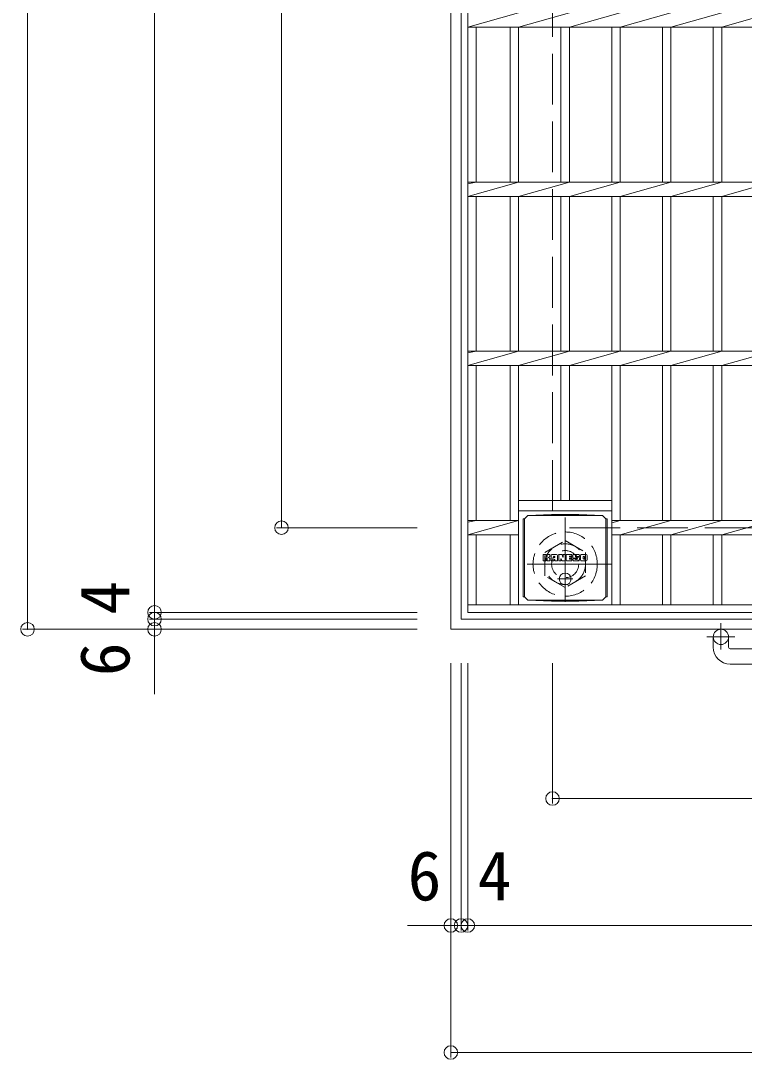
# Model space of a CAD drawing. Units: millimetres at full size, sheet at 1:10; some dimension numbers follow another scale. Extents: x -1770 to 2437, y -1938 to 1595.
# Drawn here: x -1422 to -995, y 211 to 824 of the extents above; entities that cross this region are included whole.
import ezdxf
from ezdxf.enums import TextEntityAlignment as Align

# ---------------------------------------------------------------- set-up
doc = ezdxf.new("R2010")
doc.units = ezdxf.units.MM
doc.header["$LTSCALE"] = 10
doc.header["$PDMODE"] = 32
doc.header["$PDSIZE"] = 8
for name, pattern in [('CHAIN1', [8, 5, -1, 1, -1]), ('DASHED1', [1.8, 1.2, -0.6]), ('DASHED3', [4, 3, -1])]:
    doc.linetypes.add(name, pattern=pattern)
for name, color, linetype, lineweight in [('C-1', 2, 'Continuous', 9), ('C-2', 3, 'Continuous', 9), ('C-4', 7, 'Continuous', 9), ('C-9', 2, 'Continuous', 9), ('C-F', 7, 'Continuous', 9)]:
    doc.layers.add(name, color=color, linetype=linetype, lineweight=lineweight)
doc.styles.add('ＭＳ ゴシック', font='')
doc.styles.get('ＭＳ ゴシック').set_extended_font_data('MS Gothic')

msp = doc.modelspace()

# ---------------------------------------------------------------- linework, layer by layer
at = {"layer": 'C-1'}
for p, q in [((-1168.19, 1384.72), (-1168.19, 464.72)), ((-1162.19, 1378.72), (-1162.19, 470.72)), ((-254.19, 470.72), (-1162.19, 470.72)), ((-248.19, 464.72), (-1168.19, 464.72)), ((-1013.19, 454.12), (-1013.19, 460.22)), ((-1004.19, 454.12), (-1004.19, 460.22)), ((-1003.19, 453.12), (-913.19, 453.12)), ((-913.19, 444.12), (-1003.19, 444.12))]:
    msp.add_line(p, q, dxfattribs=at)
at = {"layer": 'C-1', "linetype": 'DASHED3'}
for p in [(-1108.19, 1324.72), (-308.19, 524.72)]:
    msp.add_line(p, (-1108.19, 524.72), dxfattribs=at)
at = {"layer": 'C-1', "linetype": 'CHAIN1'}
for p, q in [((-1100.69, 530.86), (-1100.69, 475.58)), ((-1073.06, 503.22), (-1128.33, 503.22)), ((-1008.69, 468.33), (-1008.69, 452.73)), ((-1000.53, 460.22), (-1016.94, 460.22))]:
    msp.add_line(p, q, dxfattribs=at)
at = {"layer": 'C-1', "linetype": 'DASHED1'}
msp.add_lwpolyline([(-1112.69, 496.29), (-1112.69, 510.15), (-1100.69, 517.08), (-1088.69, 510.15), (-1088.69, 496.29), (-1100.69, 489.36)], close=True, dxfattribs=at)
for radius in [19, 12, 8]:
    msp.add_circle((-1100.69, 503.22), radius, dxfattribs=at)
at = {"layer": 'C-1'}
msp.add_circle((-1008.69, 460.22), 4.5, dxfattribs=at)
for radius in [10, 1]:
    msp.add_arc((-1003.19, 454.12), radius, 180, 270, dxfattribs=at)
at = {"layer": 'C-2'}
for p, q in [((-1158.19, 1374.72), (-1158.19, 474.72)), ((-1128.19, 828.96), (-1158.19, 820.48)), ((-1098.19, 828.96), (-1128.19, 820.48)), ((-1068.19, 828.96), (-1098.19, 820.48)), ((-1038.19, 828.96), (-1068.19, 820.48)), ((-1008.19, 828.96), (-1038.19, 820.48)), ((-978.19, 828.96), (-1008.19, 820.48)), ((-1158.19, 820.48), (-258.19, 820.48)), ((-1153.19, 728.96), (-1153.19, 820.48)), ((-1133.19, 820.48), (-1133.19, 728.96)), ((-1128.19, 820.48), (-1128.19, 728.96)), ((-1103.19, 820.48), (-1103.19, 728.96)), ((-1098.19, 820.48), (-1098.19, 728.96)), ((-1073.19, 820.48), (-1073.19, 728.96)), ((-1068.19, 820.48), (-1068.19, 728.96)), ((-1043.19, 820.48), (-1043.19, 728.96)), ((-1038.19, 820.48), (-1038.19, 728.96)), ((-1013.19, 820.48), (-1013.19, 728.96)), ((-1008.19, 820.48), (-1008.19, 728.96)), ((-1128.19, 728.96), (-1158.19, 720.48)), ((-1158.19, 728.96), (-258.19, 728.96)), ((-1153.19, 728.96), (-1158.19, 727.96)), ((-1098.19, 728.96), (-1128.19, 720.48)), ((-1068.19, 728.96), (-1098.19, 720.48)), ((-1038.19, 728.96), (-1068.19, 720.48)), ((-1008.19, 728.96), (-1038.19, 720.48)), ((-978.19, 728.96), (-1008.19, 720.48)), ((-1158.19, 720.48), (-258.19, 720.48)), ((-1153.19, 628.96), (-1153.19, 720.48)), ((-1133.19, 720.48), (-1133.19, 628.96)), ((-1128.19, 720.48), (-1128.19, 628.96)), ((-1103.19, 720.48), (-1103.19, 628.96)), ((-1098.19, 720.48), (-1098.19, 628.96)), ((-1073.19, 720.48), (-1073.19, 628.96)), ((-1068.19, 720.48), (-1068.19, 628.96)), ((-1043.19, 720.48), (-1043.19, 628.96)), ((-1038.19, 720.48), (-1038.19, 628.96)), ((-1013.19, 720.48), (-1013.19, 628.96)), ((-1008.19, 720.48), (-1008.19, 628.96)), ((-1128.19, 628.96), (-1158.19, 620.48)), ((-1158.19, 628.96), (-258.19, 628.96)), ((-1153.19, 628.96), (-1158.19, 627.96)), ((-1098.19, 628.96), (-1128.19, 620.48)), ((-1068.19, 628.96), (-1098.19, 620.48)), ((-1038.19, 628.96), (-1068.19, 620.48)), ((-1008.19, 628.96), (-1038.19, 620.48)), ((-978.19, 628.96), (-1008.19, 620.48)), ((-1158.19, 620.48), (-258.19, 620.48)), ((-1153.19, 528.96), (-1153.19, 620.48)), ((-1133.19, 620.48), (-1133.19, 528.96)), ((-1128.19, 620.48), (-1128.19, 479.22)), ((-1103.19, 620.48), (-1103.19, 540.72)), ((-1098.19, 620.48), (-1098.19, 540.72)), ((-1073.19, 620.48), (-1073.19, 479.22)), ((-1068.19, 620.48), (-1068.19, 528.96)), ((-1043.19, 620.48), (-1043.19, 528.96)), ((-1038.19, 620.48), (-1038.19, 528.96)), ((-1013.19, 620.48), (-1013.19, 528.96)), ((-1008.19, 620.48), (-1008.19, 528.96)), ((-1128.19, 540.72), (-1073.19, 540.72)), ((-1128.19, 534.72), (-1073.19, 534.72)), ((-1128.19, 528.96), (-1158.19, 520.48)), ((-1158.19, 528.96), (-1128.19, 528.96)), ((-1153.19, 528.96), (-1158.19, 527.96)), ((-1068.19, 528.96), (-1073.19, 527.55)), ((-1073.19, 528.96), (-348.19, 528.96)), ((-1038.19, 528.96), (-1068.19, 520.48)), ((-1008.19, 528.96), (-1038.19, 520.48)), ((-978.19, 528.96), (-1008.19, 520.48)), ((-1158.19, 520.48), (-1128.19, 520.48)), ((-1153.19, 479.22), (-1153.19, 520.48)), ((-1133.19, 520.48), (-1133.19, 479.22)), ((-1073.19, 520.48), (-348.19, 520.48)), ((-1068.19, 520.48), (-1068.19, 479.22)), ((-1043.19, 520.48), (-1043.19, 479.22)), ((-1038.19, 520.48), (-1038.19, 479.22)), ((-1013.19, 520.48), (-1013.19, 479.22)), ((-1008.19, 520.48), (-1008.19, 479.22)), ((-258.19, 479.22), (-1158.19, 479.22)), ((-258.19, 474.72), (-1158.19, 474.72))]:
    msp.add_line(p, q, dxfattribs=at)
at = {"layer": 'C-4'}
for p, q in [((-1418.19, 464.72), (-1418.19, 1384.72)), ((-1343.19, 1374.72), (-1343.19, 474.72)), ((-1268.19, 524.72), (-1268.19, 1324.72)), ((-1271.19, 524.72), (-1188.19, 524.72)), ((-1346.19, 474.72), (-1188.19, 474.72)), ((-1343.19, 474.72), (-1343.19, 470.72)), ((-1346.19, 470.72), (-1188.19, 470.72)), ((-1343.19, 470.72), (-1343.19, 426.35)), ((-1421.19, 464.72), (-1188.19, 464.72)), ((-1168.19, 211.72), (-1168.19, 444.72)), ((-1162.19, 286.72), (-1162.19, 444.72)), ((-1158.19, 286.72), (-1158.19, 444.72)), ((-1108.19, 361.72), (-1108.19, 444.72)), ((-1108.19, 364.72), (-308.19, 364.72)), ((-1193.74, 289.72), (-1162.19, 289.72)), ((-1162.19, 289.72), (-1158.19, 289.72)), ((-1158.19, 289.72), (-258.19, 289.72)), ((-1168.19, 214.72), (-248.19, 214.72))]:
    msp.add_line(p, q, dxfattribs=at)
for p in [(-1268.19, 524.72), (-1343.19, 474.72), (-1343.19, 470.72), (-1418.19, 464.72), (-1343.19, 464.72), (-1108.19, 364.72), (-1168.19, 289.72), (-1162.19, 289.72), (-1158.19, 289.72), (-1168.19, 214.72)]:
    msp.add_point(p, dxfattribs=at)
at = {"layer": 'C-9'}
for p, q in [((-1125.57, 529.97), (-1124.69, 529.97)), ((-1125.57, 529.97), (-1125.57, 483.97)), ((-1124.69, 529.97), (-1122.69, 531.97)), ((-1124.69, 483.97), (-1124.69, 529.97)), ((-1108.8, 532.6), (-1122.69, 531.97)), ((-1122.69, 531.97), (-1078.69, 531.97)), ((-1108.8, 532.6), (-1092.58, 532.6)), ((-1092.58, 532.6), (-1078.69, 531.97)), ((-1076.69, 529.97), (-1078.69, 531.97)), ((-1075.81, 529.97), (-1076.69, 529.97)), ((-1076.69, 483.97), (-1076.69, 529.97)), ((-1075.81, 529.97), (-1075.81, 483.97)), ((-1125.57, 483.97), (-1124.69, 483.97)), ((-1124.69, 483.97), (-1122.69, 481.97)), ((-1108.8, 481.34), (-1122.69, 481.97)), ((-1122.69, 481.97), (-1078.69, 481.97)), ((-1108.8, 481.34), (-1092.58, 481.34)), ((-1092.58, 481.34), (-1078.69, 481.97)), ((-1076.69, 483.97), (-1078.69, 481.97)), ((-1075.81, 483.97), (-1076.69, 483.97))]:
    msp.add_line(p, q, dxfattribs=at)
at = {"layer": 'C-9', "linetype": 'CHAIN1'}
for p, q in [((-1100.69, 498.16), (-1100.69, 490.78)), ((-1096.2, 494.47), (-1105.19, 494.47))]:
    msp.add_line(p, q, dxfattribs=at)
at = {"layer": 'C-9'}
msp.add_circle((-1100.69, 494.47), 3.5, dxfattribs=at)
at = {"layer": 'C-F'}
for p, q in [((-1113.7, 505.38), (-1113.7, 508.74)), ((-1112.02, 508.9), (-1113.55, 508.9)), ((-1113.55, 505.23), (-1112.02, 505.23)), ((-1111.87, 508.74), (-1111.87, 507.81)), ((-1111.87, 505.38), (-1111.87, 506.47)), ((-1111.37, 505.38), (-1111.37, 506.47)), ((-1111.36, 508.74), (-1111.36, 507.81)), ((-1109.86, 508.9), (-1111.21, 508.9)), ((-1111.21, 505.23), (-1109.86, 505.23)), ((-1109.7, 508.74), (-1109.7, 507.96)), ((-1109.7, 505.38), (-1109.7, 506.31)), ((-1109.04, 505.38), (-1109.04, 508.37)), ((-1107.53, 505.23), (-1108.88, 505.23)), ((-1105.72, 508.9), (-1108.51, 508.9)), ((-1107.37, 507.1), (-1107.37, 507.64)), ((-1107.37, 505.38), (-1107.37, 505.8)), ((-1106.91, 507.05), (-1107.32, 507.05)), ((-1106.86, 507.1), (-1106.86, 507.64)), ((-1106.86, 505.38), (-1106.86, 505.8)), ((-1106.7, 505.23), (-1105.35, 505.23)), ((-1105.2, 505.38), (-1105.2, 508.37)), ((-1104.52, 508.74), (-1104.52, 505.38)), ((-1104.37, 508.9), (-1102.66, 508.9)), ((-1103.36, 505.23), (-1104.37, 505.23)), ((-1103.21, 505.38), (-1103.21, 506.29)), ((-1102.72, 505.34), (-1103.01, 506.32)), ((-1100.7, 505.23), (-1102.57, 505.23)), ((-1102.51, 508.79), (-1102.03, 507.29)), ((-1101.87, 508.74), (-1101.87, 507.32)), ((-1101.72, 508.9), (-1100.7, 508.9)), ((-1100.54, 508.74), (-1100.54, 505.38)), ((-1100.03, 505.38), (-1100.03, 508.74)), ((-1099.87, 508.9), (-1096.85, 508.9)), ((-1099.87, 505.23), (-1096.86, 505.23)), ((-1096.85, 507.9), (-1097.97, 507.9)), ((-1096.85, 507.46), (-1097.97, 507.46)), ((-1096.85, 506.66), (-1097.97, 506.66)), ((-1096.86, 506.23), (-1097.97, 506.23)), ((-1096.71, 505.38), (-1096.71, 506.07)), ((-1096.69, 508.06), (-1096.69, 508.74)), ((-1096.69, 506.82), (-1096.69, 507.31)), ((-1096.19, 506.24), (-1096.19, 505.75)), ((-1096.03, 506.4), (-1094.68, 506.4)), ((-1092.71, 508.9), (-1095.76, 508.9)), ((-1094.18, 506.73), (-1095.76, 506.73)), ((-1092.61, 505.23), (-1095.67, 505.23)), ((-1094.53, 507.55), (-1094.53, 507.97)), ((-1094.52, 506.24), (-1094.52, 506.13)), ((-1094.37, 507.4), (-1092.61, 507.4)), ((-1094.02, 506.57), (-1094.02, 506.13)), ((-1094.01, 507.87), (-1094.01, 507.97)), ((-1093.86, 507.72), (-1092.19, 507.72)), ((-1092.19, 508.37), (-1092.19, 507.72)), ((-1091.68, 505.75), (-1091.68, 508.37)), ((-1088.21, 508.9), (-1091.15, 508.9)), ((-1088.21, 505.23), (-1091.15, 505.23)), ((-1090, 506.55), (-1090, 507.57)), ((-1089.36, 506.55), (-1089.36, 507.57)), ((-1087.68, 508.37), (-1087.68, 505.75))]:
    msp.add_line(p, q, dxfattribs=at)
for centre, radius, start, end in [((-1113.55, 508.74), 0.157, 90, 180), ((-1113.55, 505.38), 0.157, 180, 270), ((-1112.02, 508.74), 0.157, 0, 90), ((-1112.02, 505.38), 0.157, 270, 0), ((-1111.62, 506.47), 0.249, 0, 180), ((-1111.61, 507.81), 0.251, 180, 0), ((-1111.21, 508.74), 0.157, 90, 180), ((-1111.21, 505.38), 0.157, 180, 270), ((-1110.78, 507.14), 0.088, 97.33171, 266.57183), ((-1111.08, 509.47), 2.27, 277.33171, 299.42073), ((-1110.88, 505.41), 1.64, 53.71985, 86.57183), ((-1110.22, 507.96), 0.524, 299.42073, 0), ((-1110.22, 506.31), 0.524, 0, 53.71985), ((-1109.86, 508.74), 0.157, 0, 90), ((-1109.86, 505.38), 0.157, 270, 0), ((-1108.88, 505.38), 0.157, 180, 270), ((-1108.51, 508.37), 0.524, 90, 180), ((-1107.53, 505.38), 0.157, 270, 0), ((-1107.12, 507.64), 0.255, 0, 180), ((-1107.12, 505.8), 0.255, 0, 180), ((-1107.32, 507.1), 0.052, 180, 270), ((-1106.91, 507.1), 0.052, 270, 0), ((-1106.7, 505.38), 0.157, 180, 270), ((-1105.72, 508.37), 0.524, 0, 90), ((-1105.35, 505.38), 0.157, 270, 0), ((-1104.37, 508.74), 0.157, 90, 180), ((-1104.37, 505.38), 0.157, 180, 270), ((-1103.36, 505.38), 0.157, 270, 0), ((-1103.11, 506.29), 0.101, 16.48875, 180), ((-1102.57, 505.38), 0.157, 196.48875, 270), ((-1102.66, 508.74), 0.157, 17.75635, 90), ((-1101.96, 507.32), 0.083, 197.75635, 0), ((-1101.72, 508.74), 0.157, 90, 180), ((-1100.7, 508.74), 0.157, 0, 90), ((-1100.7, 505.38), 0.157, 270, 0), ((-1099.87, 508.74), 0.157, 90, 180), ((-1099.87, 505.38), 0.157, 180, 270), ((-1097.97, 507.68), 0.22, 90, 270), ((-1097.97, 506.44), 0.214, 90, 270), ((-1096.86, 506.07), 0.157, 0, 90), ((-1096.86, 505.38), 0.157, 270, 0), ((-1096.85, 508.74), 0.157, 0, 90), ((-1096.85, 508.06), 0.157, 270, 0), ((-1096.85, 507.31), 0.157, 0, 90), ((-1096.85, 506.82), 0.157, 270, 0), ((-1093.81, 507.81), 2.38, 157.10112, 202.89888), ((-1096.03, 506.24), 0.157, 90, 180), ((-1095.67, 505.75), 0.524, 180, 270), ((-1095.76, 508.63), 0.262, 90, 157.10112), ((-1095.76, 506.99), 0.262, 202.89888, 270), ((-1094.68, 506.24), 0.157, 0, 90), ((-1094.27, 507.97), 0.259, 0, 180), ((-1094.37, 507.55), 0.157, 180, 270), ((-1094.27, 506.13), 0.25, 180, 0), ((-1094.18, 506.57), 0.157, 0, 90), ((-1093.86, 507.87), 0.157, 180, 270), ((-1092.71, 508.37), 0.524, 0, 90), ((-1092.61, 507.13), 0.262, 22.90802, 90), ((-1092.61, 505.49), 0.262, 270, 337.09198), ((-1094.56, 506.31), 2.37, 337.09198, 22.90802), ((-1091.15, 508.37), 0.524, 90, 180), ((-1091.15, 505.75), 0.524, 180, 270), ((-1089.68, 507.57), 0.321, 0, 180), ((-1089.68, 506.55), 0.321, 180, 0), ((-1088.21, 508.37), 0.524, 0, 90), ((-1088.21, 505.75), 0.524, 270, 0)]:
    msp.add_arc(centre, radius, start, end, dxfattribs=at)

# ---------------------------------------------------------------- texts
at = {"layer": 'C-4', "color": 2, "style": 'ＭＳ ゴシック'}
for s, p in [('4', (-1349.19, 473.36)), ('6', (-1349.19, 436.99))]:
    msp.add_text(s, height=29.33, rotation=90, dxfattribs=at).set_placement(p, align=Align.BOTTOM_LEFT)
for s, p in [('6', (-1193.74, 295.72)), ('4', (-1152.42, 295.72))]:
    msp.add_text(s, height=29.33, dxfattribs=at).set_placement(p, align=Align.BOTTOM_LEFT)

doc.saveas('drawing.dxf')
